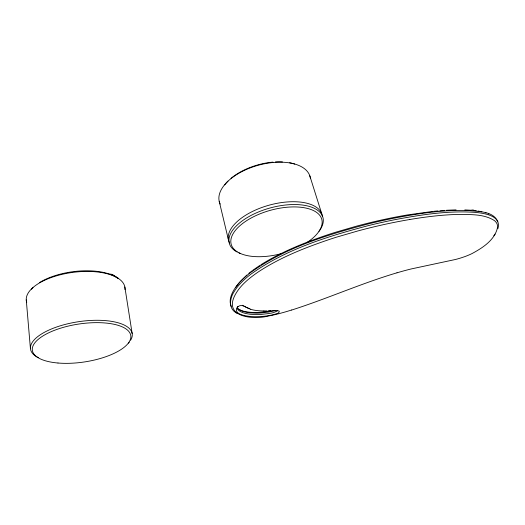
<?xml version="1.0" encoding="UTF-8"?>
<svg xmlns="http://www.w3.org/2000/svg" width="525" height="525" viewBox="0 0 525 525"><rect width="100%" height="100%" fill="white"/><g stroke="black" fill="none" stroke-linecap="round" stroke-linejoin="round"><path stroke-width="0.79" d="M237.425 307.427C237.031 310.124 240.174 311.463 242.183 312.362A40.569 16.419 -14.6 0 0 245.877 313.523L250.333 314.291L256.646 314.587A41.915 17.003 -14.6 0 0 261.883 314.357C267.041 313.53 273.466 313.76 277.646 310.505M497.93 228.572C501.848 215.224 482.974 212.94 473.832 212.284C447.707 210.643 421.614 214.666 396.008 219.463A212.481 75.259 -16.7 0 0 367.671 225.789C326.786 236.644 285.114 249.546 250.418 274.529A92.243 37.196 -16.1 0 0 241.94 281.918A93.371 37.616 -16.2 0 0 234.406 291.237C230.14 297.321 228.126 307.519 235.331 312.296M268.38 310.879L275.061 310.715A22.555 8.571 -14.2 0 1 277.272 310.761C281.288 310.511 278.637 313.694 276.078 313.884C269.456 315.991 262.441 316.627 255.524 316.726C250.254 316.693 230.862 315.368 237.904 306.397M235.712 287.444L236.033 286.952M236.709 285.961L237.431 284.97M237.812 284.471L239.466 282.424M239.918 281.899L246.888 275.015M237.569 307.04C241.9 303.05 246.12 307.893 250.333 309.133M248.817 273.387L252.269 270.683M252.991 270.145L260.039 265.296M260.905 264.744C281.84 251.646 304.953 242.445 328.283 234.596A181.729 67.029 -16.9 0 1 335.331 232.326L356.278 226.216A208.156 74.543 -16.8 0 1 408.017 214.843L432.974 211.391M275.087 310.485L268.826 312.027L261.522 312.933A41.875 17.062 -14.6 0 1 256.292 313.156L249.985 312.861L245.536 312.086A40.523 16.478 -14.6 0 1 241.841 310.912L238.56 309.087L237.228 307.499M291.657 310.045C327.154 298.732 361.239 283.375 396.992 272.803M270.644 310.82C261.68 312.552 252.262 313.333 243.318 311.135M109.482 274.312L109.915 274.24M409.789 219.496C425.723 216.832 441.801 214.83 457.964 214.43C470.131 214.666 483.702 213.721 494.386 220.572A47.972 18.769 -20.4 0 1 497.634 227.043C495.101 239.886 482.777 247.774 472.014 253.575A28.527 10.894 -20.4 0 1 464.618 256.686L461.094 257.873A50.663 19.793 -20.7 0 1 455.562 259.462L411.062 268.977A109.456 37.301 -17.6 0 0 396.992 272.81M433.834 211.306L438.099 210.893M439.786 210.748L444.793 210.368M446.44 210.262L456.061 209.869M267.041 310.912L263.852 310.944M464.822 209.908L471.004 210.236M471.739 209.941L473.727 210.118M473.839 210.499L476.378 210.807M478.012 211.043L479.607 211.319M480.382 211.463L481.898 211.778M242.878 311.017L241.618 310.623M485.441 212.723L486.045 212.92M241.211 310.485L239.682 309.881M112.606 274.582L117.817 278.001M488.296 213.773L488.827 214.003M239.321 309.717L238.626 309.376M245.214 306.849L245.707 307.105M242.517 305.268L242.845 305.452M244.755 306.593L243.548 305.872M238.035 309.048L237.097 308.444M235.777 312.637L237.3 313.537M117.889 278.073L118.328 278.486M231.203 306.423C228.716 300.864 231.072 294.584 234.045 289.715A93.273 37.741 -16.2 0 1 241.572 280.376A92.151 37.321 -16.1 0 1 250.031 272.974C284.655 247.964 326.287 235.062 367.126 224.221A212.277 75.521 -16.8 0 1 395.43 217.901C419.534 213.327 444.038 209.678 468.641 210.499C478.472 211.726 493.428 210.866 497.858 221.832M309.803 175.816L321.877 214.193M219.207 201.259L228.618 240.575M124.845 286.985L132.143 333.487M26.263 299.88L30.398 348.278M109.994 274.155A4.436 2.034 -8.6 0 1 112.534 274.614M31.487 289.236A48.024 21.158 -7.6 0 1 32.996 287.608M39.572 282.548A48.024 21.158 -7.6 0 1 117.292 277.935M26.736 302.413A49.737 21.84 -7.6 0 1 73.119 272.35A49.737 21.84 -7.6 0 1 124.97 289.583M38.292 357.643A51.43 19.891 -8.6 0 1 73.507 322.56A51.43 19.891 -8.6 0 1 130.613 340.207M129.216 342.149A51.43 19.891 -8.6 0 1 128.362 343.12M269.423 311.364A52.382 21.656 -14.6 0 1 268.314 311.574M495.062 234.137A58.472 23.107 -20.2 0 1 493.841 235.784M409.789 219.502A208.76 73.769 -16.8 0 0 357.873 230.948L336.847 237.057A182.26 66.34 -16.8 0 0 329.766 239.334C304.828 247.754 279.996 257.539 257.952 272.147C248.594 278.637 239.151 286.184 234.209 296.723C224.49 318.157 255.491 319.581 268.282 316.024A52.546 21.44 -14.6 0 0 273.112 315.072L273.853 314.908A95.018 40.727 -14.7 0 0 291.624 309.999M249.454 308.562A42.715 17.476 -14.9 0 1 247.419 307.853M246.796 307.617A41.573 16.997 -14.9 0 1 246.232 307.361M263.852 310.951A42.571 17.364 -14.9 0 1 250.254 309.179M229.582 242.944A48.464 23.29 -15.5 0 1 268.104 205.465A48.464 23.29 -15.5 0 1 322.343 216.248M237.083 251.987A48.562 23.179 -15.5 0 1 272.068 207.454A48.562 23.179 -15.5 0 1 319.016 231.276M240.411 253.47A48.562 23.179 -15.5 0 1 239.026 252.919M281.105 253.719A46.987 22.345 -15.4 0 1 231.768 236.493A46.987 22.345 -15.4 0 1 299.001 207.093A46.987 22.345 -15.4 0 1 307.493 242.183M220.205 204.087A47.066 24.8 -15.6 0 1 257.263 165.532A47.066 24.8 -15.6 0 1 310.354 178.034M224.687 184.905A45.452 24.019 -15.6 0 1 227.994 181.125M231.02 178.362A45.452 24.019 -15.6 0 1 273.007 162.107M275.435 161.936A45.452 24.019 -15.6 0 1 282.463 161.93M289.636 162.776A45.452 24.019 -15.6 0 1 294.722 164.076M57.986 363.018A49.763 19.162 -8.6 0 0 130.843 336.21A49.763 19.162 -8.6 0 0 55.886 329.785A49.763 19.162 -8.6 0 0 57.986 363.018"/></g></svg>
